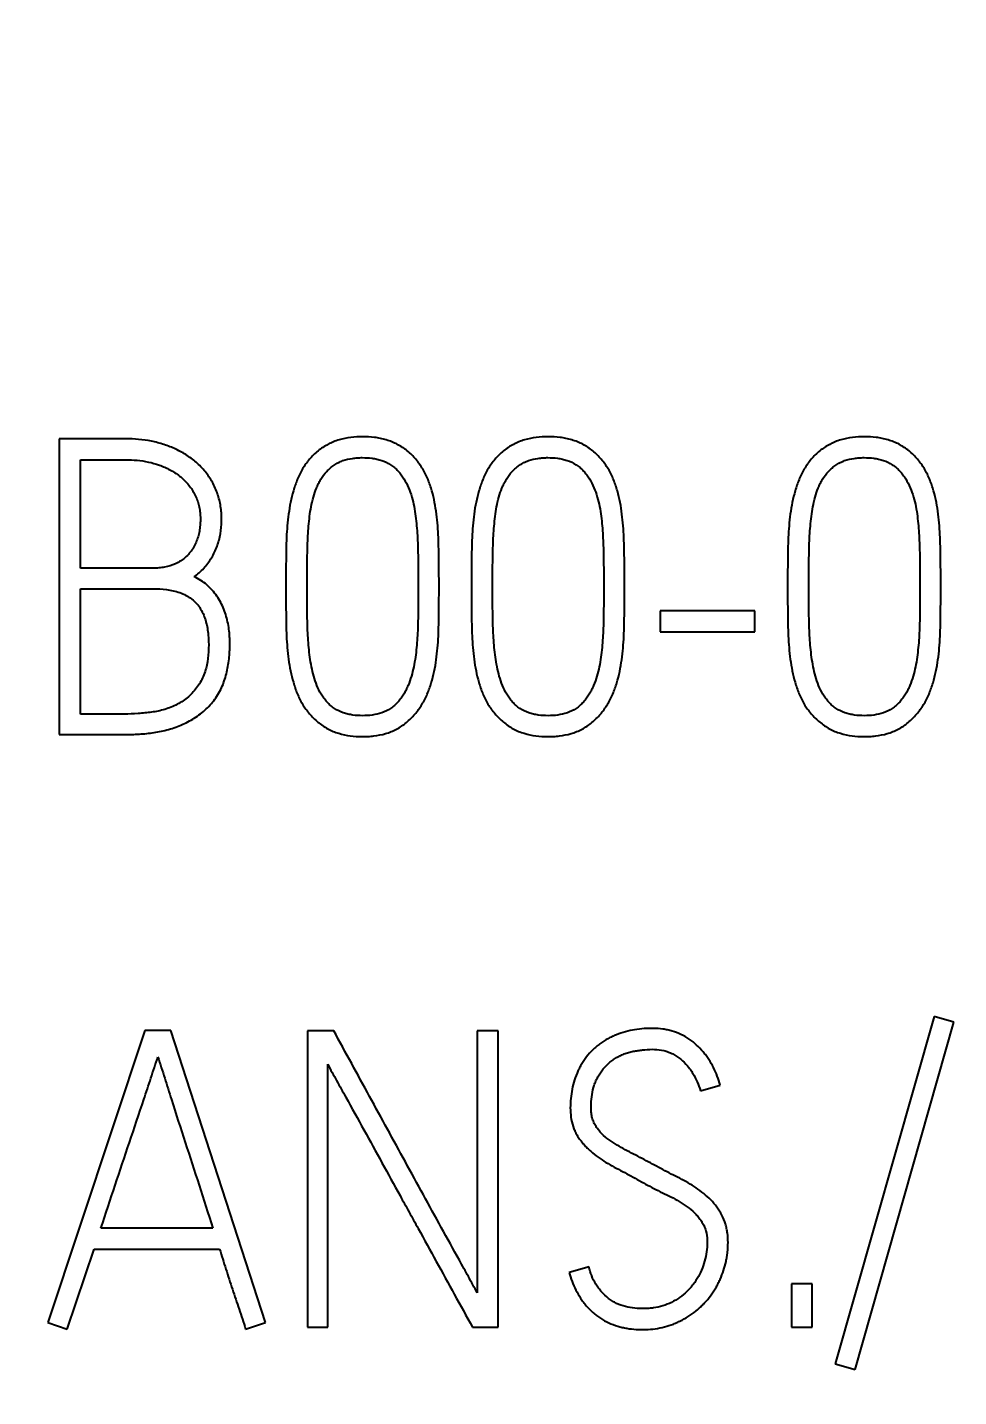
# Model space of a CAD drawing. Extents: x 0 to 420, y 0 to 297.
# Drawn here: x 134.59 to 139.62, y 165.56 to 172.96 of the extents above; entities that cross this region are included whole.
import ezdxf

# ---------------------------------------------------------------- set-up
doc = ezdxf.new("R2010")
doc.units = 0
doc.header["$LTSCALE"] = 23.1
doc.layers.add('10100_DIM_FRONT', color=7, linetype='CONTINUOUS')
doc.layers.add('10500_FRONT_LABELING', color=7, linetype='CONTINUOUS')
doc.styles.get("Standard").update_dxf_attribs({"font": 'txt', "width": 0.8})
doc.dimstyles.new('DIMSTYLE_1', dxfattribs={"dimtxt": 3.5, "dimasz": 3.5, "dimexe": 0.18, "dimexo": 0.0625, "dimgap": 0.09, "dimtad": 1, "dimtxsty": 'STANDARD', "dimcen": 0.09, "dimazin": 3, "dimtp": 0.05, "dimtm": 0.05, "dimtfac": 1, "dimtofl": 0, "dimtmove": 0, "dimatfit": 3, "dimtolj": 1})

# ---------------------------------------------------------------- blocks, each defined once
blk = doc.blocks.new('*D0')
at = {"layer": '10100_DIM_FRONT', "linetype": 'CONTINUOUS'}
for p, q in [((109.270844, 186.639203), (109.270844, 130.967761)), ((144.770844, 186.639203), (144.770844, 130.967761)), ((109.270844, 132.967761), (127.020844, 132.967761)), ((144.770844, 132.967761), (127.020844, 132.967761))]:
    blk.add_line(p, q, dxfattribs=at)
for points in [[(112.770844, 133.467761), (109.270844, 132.967761), (112.770844, 132.467761)], [(141.270844, 132.467761), (144.770844, 132.967761), (141.270844, 133.467761)]]:
    blk.add_solid(points, dxfattribs=at)
at = {"layer": '10100_DIM_FRONT', "linetype": 'CONTINUOUS', "width": 0.678571}
blk.add_text('35,5', height=3.5, dxfattribs=at).set_placement((123.190186, 133.842761))

msp = doc.modelspace()

# ---------------------------------------------------------------- linework, layer by layer
at = {"layer": '10500_FRONT_LABELING', "color": 7, "linetype": 'CONTINUOUS'}
for p, q in [((134.7628, 170.738), (134.7628, 169.1402)), ((135.1214, 170.738), (134.7628, 170.738)), ((134.8771, 170.039), (134.8771, 170.6248)), ((134.8771, 170.6248), (135.1214, 170.6248)), ((135.2693, 170.039), (134.8771, 170.039)), ((135.9865, 169.9502), (135.9865, 169.9258)), ((136.1008, 169.9258), (136.1008, 169.9502)), ((136.7015, 169.9502), (136.7015, 169.9258)), ((136.8136, 169.9258), (136.8136, 169.9502)), ((136.9884, 169.9502), (136.9884, 169.9258)), ((137.1027, 169.9258), (137.1027, 169.9502)), ((137.7034, 169.9502), (137.7034, 169.9258)), ((137.8154, 169.9258), (137.8154, 169.9502)), ((138.6963, 169.9502), (138.6963, 169.9258)), ((138.8106, 169.9258), (138.8106, 169.9502)), ((139.4113, 169.9502), (139.4113, 169.9258)), ((139.5233, 169.9258), (139.5233, 169.9502)), ((134.8771, 169.2512), (134.8771, 169.928)), ((134.8771, 169.928), (135.2693, 169.928)), ((138.0082, 169.8082), (138.0082, 169.695)), ((138.5192, 169.8082), (138.0082, 169.8082)), ((138.5192, 169.695), (138.5192, 169.8082)), ((138.0082, 169.695), (138.5192, 169.695)), ((135.1146, 169.2512), (134.8771, 169.2512)), ((134.7628, 169.1402), (135.1146, 169.1402)), ((139.4871, 167.6179), (138.9538, 165.7427)), ((139.0614, 165.7116), (139.5947, 167.5868)), ((139.5947, 167.5868), (139.4871, 167.6179)), ((135.225, 167.5424), (134.7004, 165.9646)), ((135.3654, 167.5424), (135.225, 167.5424)), ((135.8768, 165.9646), (135.3654, 167.5424)), ((136.1029, 167.5402), (136.1029, 165.9402)), ((136.2455, 167.5402), (136.1029, 167.5402)), ((137.0203, 167.5402), (137.0203, 166.1244)), ((137.1322, 167.5402), (137.0203, 167.5402)), ((137.1322, 165.9402), (137.1322, 167.5402)), ((136.2126, 165.9402), (136.2126, 167.3605)), ((138.2252, 167.2162), (138.3327, 167.2473)), ((135.5915, 166.475), (134.9879, 166.475)), ((134.8058, 165.9291), (134.9506, 166.3618)), ((134.9506, 166.3618), (135.6288, 166.3618)), ((137.6238, 166.2664), (137.5163, 166.2353)), ((138.7168, 166.1732), (138.7168, 165.9402)), ((138.8287, 166.1732), (138.7168, 166.1732)), ((138.8287, 165.9402), (138.8287, 166.1732)), ((134.7004, 165.9646), (134.8058, 165.9291)), ((135.7693, 165.9291), (135.8768, 165.9646)), ((136.1029, 165.9402), (136.2126, 165.9402)), ((136.9939, 165.9402), (137.1322, 165.9402)), ((138.7168, 165.9402), (138.8287, 165.9402)), ((138.9538, 165.7427), (139.0614, 165.7116))]:
    msp.add_line(p, q, dxfattribs=at)
for points, knots in [([(136.8136, 169.9502), (136.8136, 169.9926), (136.8133, 170.035), (136.8123, 170.1197), (136.8119, 170.1621), (136.8084, 170.2466), (136.8052, 170.2887), (136.7972, 170.3517), (136.794, 170.3727), (136.7859, 170.4144), (136.781, 170.4353), (136.7691, 170.4767), (136.7623, 170.4972), (136.7462, 170.537), (136.7369, 170.5563), (136.7202, 170.5841), (136.7143, 170.5932), (136.7017, 170.6107), (136.6951, 170.6191), (136.6743, 170.6435), (136.6591, 170.6586), (136.634, 170.6791), (136.6251, 170.6855), (136.6071, 170.6974), (136.5979, 170.7029), (136.5695, 170.7177), (136.5495, 170.7256), (136.5184, 170.7349), (136.5079, 170.7375), (136.4868, 170.7419), (136.4762, 170.7437), (136.4443, 170.7478), (136.4229, 170.7491), (136.3799, 170.7491), (136.3581, 170.7479), (136.3155, 170.7423), (136.2945, 170.738), (136.2534, 170.7258), (136.233, 170.7177), (136.1949, 170.6979), (136.1771, 170.6861), (136.1519, 170.6657), (136.1438, 170.6584), (136.1284, 170.6433), (136.1211, 170.6354), (136.1072, 170.6191), (136.1006, 170.6106), (136.088, 170.5931), (136.082, 170.5841), (136.0654, 170.5562), (136.0561, 170.537), (136.0401, 170.4974), (136.0333, 170.4772), (136.0212, 170.4361), (136.016, 170.4151), (136.0075, 170.3733), (136.004, 170.3523), (135.9953, 170.2892), (135.9918, 170.247), (135.9882, 170.1623), (135.9878, 170.1199), (135.9868, 170.0351), (135.9865, 169.9926), (135.9865, 169.9502)], [0, 0, 0, 0, 0.0625, 0.0625, 0.125, 0.125, 0.1875, 0.1875, 0.21875, 0.21875, 0.25, 0.25, 0.28125, 0.28125, 0.3125, 0.3125, 0.328125, 0.328125, 0.34375, 0.34375, 0.375, 0.375, 0.390625, 0.390625, 0.40625, 0.40625, 0.4375, 0.4375, 0.453125, 0.453125, 0.46875, 0.46875, 0.5, 0.5, 0.53125, 0.53125, 0.5625, 0.5625, 0.59375, 0.59375, 0.625, 0.625, 0.640625, 0.640625, 0.65625, 0.65625, 0.671875, 0.671875, 0.6875, 0.6875, 0.71875, 0.71875, 0.75, 0.75, 0.78125, 0.78125, 0.8125, 0.8125, 0.875, 0.875, 0.9375, 0.9375, 1, 1, 1, 1]), ([(137.8154, 169.9502), (137.8154, 169.9926), (137.8152, 170.035), (137.8142, 170.1197), (137.8138, 170.1621), (137.8103, 170.2466), (137.807, 170.2887), (137.7991, 170.3517), (137.7959, 170.3727), (137.7878, 170.4144), (137.7829, 170.4353), (137.771, 170.4767), (137.7642, 170.4972), (137.7481, 170.537), (137.7388, 170.5563), (137.7221, 170.5841), (137.7161, 170.5932), (137.7036, 170.6107), (137.697, 170.6191), (137.6762, 170.6435), (137.661, 170.6586), (137.6358, 170.6791), (137.627, 170.6855), (137.609, 170.6974), (137.5998, 170.7029), (137.5713, 170.7177), (137.5514, 170.7256), (137.5203, 170.7349), (137.5097, 170.7375), (137.4886, 170.7419), (137.478, 170.7437), (137.4462, 170.7478), (137.4248, 170.7491), (137.3817, 170.7491), (137.36, 170.7479), (137.3174, 170.7423), (137.2964, 170.738), (137.2552, 170.7258), (137.2349, 170.7177), (137.1968, 170.6979), (137.1789, 170.6861), (137.1538, 170.6657), (137.1457, 170.6584), (137.1303, 170.6433), (137.123, 170.6354), (137.1091, 170.6191), (137.1025, 170.6106), (137.0899, 170.5931), (137.0839, 170.5841), (137.0673, 170.5562), (137.058, 170.537), (137.042, 170.4974), (137.0351, 170.4772), (137.0231, 170.4361), (137.0179, 170.4151), (137.0093, 170.3733), (137.0059, 170.3523), (136.9972, 170.2892), (136.9937, 170.247), (136.99, 170.1623), (136.9896, 170.1199), (136.9886, 170.0351), (136.9884, 169.9926), (136.9884, 169.9502)], [0, 0, 0, 0, 0.0625, 0.0625, 0.125, 0.125, 0.1875, 0.1875, 0.21875, 0.21875, 0.25, 0.25, 0.28125, 0.28125, 0.3125, 0.3125, 0.328125, 0.328125, 0.34375, 0.34375, 0.375, 0.375, 0.390625, 0.390625, 0.40625, 0.40625, 0.4375, 0.4375, 0.453125, 0.453125, 0.46875, 0.46875, 0.5, 0.5, 0.53125, 0.53125, 0.5625, 0.5625, 0.59375, 0.59375, 0.625, 0.625, 0.640625, 0.640625, 0.65625, 0.65625, 0.671875, 0.671875, 0.6875, 0.6875, 0.71875, 0.71875, 0.75, 0.75, 0.78125, 0.78125, 0.8125, 0.8125, 0.875, 0.875, 0.9375, 0.9375, 1, 1, 1, 1]), ([(139.5233, 169.9502), (139.5233, 169.9926), (139.5231, 170.035), (139.5221, 170.1197), (139.5217, 170.1621), (139.5182, 170.2466), (139.5149, 170.2887), (139.507, 170.3517), (139.5038, 170.3727), (139.4957, 170.4144), (139.4908, 170.4353), (139.4789, 170.4767), (139.4721, 170.4972), (139.456, 170.537), (139.4467, 170.5563), (139.43, 170.5841), (139.424, 170.5932), (139.4115, 170.6107), (139.4049, 170.6191), (139.3841, 170.6435), (139.3689, 170.6586), (139.3437, 170.6791), (139.3349, 170.6855), (139.3169, 170.6974), (139.3077, 170.7029), (139.2792, 170.7177), (139.2593, 170.7256), (139.2282, 170.7349), (139.2176, 170.7375), (139.1965, 170.7419), (139.1859, 170.7437), (139.154, 170.7478), (139.1326, 170.7491), (139.0896, 170.7491), (139.0679, 170.7479), (139.0253, 170.7423), (139.0043, 170.738), (138.9631, 170.7258), (138.9427, 170.7177), (138.9047, 170.6979), (138.8868, 170.6861), (138.8617, 170.6657), (138.8535, 170.6584), (138.8382, 170.6433), (138.8309, 170.6354), (138.817, 170.6191), (138.8103, 170.6106), (138.7978, 170.5931), (138.7918, 170.5841), (138.7752, 170.5562), (138.7659, 170.537), (138.7499, 170.4974), (138.743, 170.4772), (138.731, 170.4361), (138.7258, 170.4151), (138.7172, 170.3733), (138.7138, 170.3523), (138.7051, 170.2892), (138.7016, 170.247), (138.6979, 170.1623), (138.6975, 170.1199), (138.6965, 170.0351), (138.6963, 169.9926), (138.6963, 169.9502)], [0, 0, 0, 0, 0.0625, 0.0625, 0.125, 0.125, 0.1875, 0.1875, 0.21875, 0.21875, 0.25, 0.25, 0.28125, 0.28125, 0.3125, 0.3125, 0.328125, 0.328125, 0.34375, 0.34375, 0.375, 0.375, 0.390625, 0.390625, 0.40625, 0.40625, 0.4375, 0.4375, 0.453125, 0.453125, 0.46875, 0.46875, 0.5, 0.5, 0.53125, 0.53125, 0.5625, 0.5625, 0.59375, 0.59375, 0.625, 0.625, 0.640625, 0.640625, 0.65625, 0.65625, 0.671875, 0.671875, 0.6875, 0.6875, 0.71875, 0.71875, 0.75, 0.75, 0.78125, 0.78125, 0.8125, 0.8125, 0.875, 0.875, 0.9375, 0.9375, 1, 1, 1, 1]), ([(135.4912, 169.9924), (135.5102, 170.0062), (135.5274, 170.0217), (135.5509, 170.0474), (135.5583, 170.0564), (135.5722, 170.075), (135.5788, 170.0848), (135.597, 170.1147), (135.607, 170.1356), (135.619, 170.1683), (135.6225, 170.1795), (135.6284, 170.2022), (135.6308, 170.2136), (135.6365, 170.2478), (135.6386, 170.2709), (135.6392, 170.3056), (135.6391, 170.3173), (135.6379, 170.3406), (135.6369, 170.3523), (135.6323, 170.3867), (135.6274, 170.4092), (135.617, 170.4421), (135.613, 170.453), (135.604, 170.4744), (135.599, 170.4851), (135.5827, 170.516), (135.5702, 170.5355), (135.5489, 170.5629), (135.5414, 170.5718), (135.5255, 170.5888), (135.5172, 170.5971), (135.4912, 170.6206), (135.4728, 170.6347), (135.4436, 170.6537), (135.4336, 170.6597), (135.4132, 170.671), (135.4027, 170.6763), (135.3711, 170.6912), (135.3496, 170.6997), (135.3057, 170.7141), (135.2834, 170.72), (135.2378, 170.7293), (135.2145, 170.7326), (135.1681, 170.737), (135.1448, 170.738), (135.1214, 170.738)], [0, 0, 0, 0, 0.0625, 0.0625, 0.09375, 0.09375, 0.125, 0.125, 0.1875, 0.1875, 0.21875, 0.21875, 0.25, 0.25, 0.3125, 0.3125, 0.34375, 0.34375, 0.375, 0.375, 0.4375, 0.4375, 0.46875, 0.46875, 0.5, 0.5, 0.5625, 0.5625, 0.59375, 0.59375, 0.625, 0.625, 0.6875, 0.6875, 0.71875, 0.71875, 0.75, 0.75, 0.8125, 0.8125, 0.875, 0.875, 0.9375, 0.9375, 1, 1, 1, 1]), ([(135.1214, 170.6248), (135.1629, 170.6248), (135.2038, 170.6211), (135.2639, 170.608), (135.2836, 170.6024), (135.313, 170.5919), (135.3227, 170.588), (135.3417, 170.5796), (135.351, 170.5751), (135.3783, 170.5605), (135.3957, 170.5493), (135.4204, 170.5301), (135.4283, 170.5233), (135.4433, 170.509), (135.4504, 170.5015), (135.4638, 170.4858), (135.4701, 170.4775), (135.4818, 170.4603), (135.4872, 170.4513), (135.5017, 170.4238), (135.5093, 170.4047), (135.5174, 170.3746), (135.5196, 170.3644), (135.5227, 170.3438), (135.5237, 170.3335), (135.5248, 170.3129), (135.525, 170.3026), (135.5244, 170.282), (135.5237, 170.2717), (135.5214, 170.251), (135.5198, 170.2407), (135.5156, 170.2204), (135.513, 170.2104), (135.5066, 170.1907), (135.5029, 170.1811), (135.4941, 170.1621), (135.4891, 170.153), (135.4779, 170.1355), (135.4717, 170.1272), (135.4582, 170.1115), (135.4508, 170.104), (135.4274, 170.0834), (135.4101, 170.0721), (135.372, 170.0544), (135.3522, 170.0484), (135.3214, 170.0425), (135.311, 170.0412), (135.2902, 170.0394), (135.2798, 170.039), (135.2693, 170.039)], [0, 0, 0, 0, 0.125, 0.125, 0.1875, 0.1875, 0.21875, 0.21875, 0.25, 0.25, 0.3125, 0.3125, 0.34375, 0.34375, 0.375, 0.375, 0.40625, 0.40625, 0.4375, 0.4375, 0.5, 0.5, 0.53125, 0.53125, 0.5625, 0.5625, 0.59375, 0.59375, 0.625, 0.625, 0.65625, 0.65625, 0.6875, 0.6875, 0.71875, 0.71875, 0.75, 0.75, 0.78125, 0.78125, 0.8125, 0.8125, 0.875, 0.875, 0.9375, 0.9375, 0.96875, 0.96875, 1, 1, 1, 1]), ([(136.1008, 169.9502), (136.1008, 169.9853), (136.101, 170.0205), (136.1018, 170.0907), (136.1023, 170.1258), (136.1039, 170.1785), (136.1046, 170.196), (136.1066, 170.2311), (136.1078, 170.2486), (136.1109, 170.2837), (136.1126, 170.3012), (136.117, 170.3361), (136.1196, 170.3535), (136.1262, 170.3879), (136.1302, 170.4049), (136.1395, 170.4385), (136.1449, 170.4552), (136.1549, 170.4796), (136.1585, 170.4876), (136.1664, 170.5036), (136.1708, 170.5113), (136.1848, 170.5339), (136.1954, 170.5481), (136.2134, 170.5678), (136.2197, 170.574), (136.233, 170.5857), (136.2399, 170.5911), (136.2544, 170.601), (136.262, 170.6055), (136.2779, 170.6135), (136.2862, 170.6169), (136.3114, 170.6257), (136.3286, 170.6296), (136.3549, 170.6334), (136.3638, 170.6344), (136.3816, 170.6356), (136.3904, 170.6359), (136.4169, 170.636), (136.4345, 170.635), (136.4607, 170.6315), (136.4694, 170.6299), (136.4867, 170.626), (136.4954, 170.6236), (136.5208, 170.615), (136.5369, 170.6075), (136.5595, 170.5931), (136.5668, 170.5878), (136.5803, 170.5763), (136.5866, 170.5701), (136.5985, 170.5569), (136.6041, 170.55), (136.6147, 170.5355), (136.6197, 170.5281), (136.6337, 170.5056), (136.6418, 170.4898), (136.6556, 170.4572), (136.6615, 170.4403), (136.6715, 170.4062), (136.6757, 170.3891), (136.6825, 170.3546), (136.6851, 170.3372), (136.6896, 170.3024), (136.6913, 170.2849), (136.6944, 170.2499), (136.6957, 170.2324), (136.6977, 170.1972), (136.6984, 170.1796), (136.7, 170.1267), (136.7005, 170.0914), (136.7013, 170.0208), (136.7015, 169.9855), (136.7015, 169.9502)], [0, 0, 0, 0, 0.0625, 0.0625, 0.125, 0.125, 0.15625, 0.15625, 0.1875, 0.1875, 0.21875, 0.21875, 0.25, 0.25, 0.28125, 0.28125, 0.3125, 0.3125, 0.328125, 0.328125, 0.34375, 0.34375, 0.375, 0.375, 0.390625, 0.390625, 0.40625, 0.40625, 0.421875, 0.421875, 0.4375, 0.4375, 0.46875, 0.46875, 0.484375, 0.484375, 0.5, 0.5, 0.53125, 0.53125, 0.546875, 0.546875, 0.5625, 0.5625, 0.59375, 0.59375, 0.609375, 0.609375, 0.625, 0.625, 0.640625, 0.640625, 0.65625, 0.65625, 0.6875, 0.6875, 0.71875, 0.71875, 0.75, 0.75, 0.78125, 0.78125, 0.8125, 0.8125, 0.84375, 0.84375, 0.875, 0.875, 0.9375, 0.9375, 1, 1, 1, 1]), ([(137.1027, 169.9502), (137.1027, 169.9853), (137.1029, 170.0205), (137.1037, 170.0907), (137.1042, 170.1258), (137.1058, 170.1785), (137.1065, 170.196), (137.1085, 170.2311), (137.1097, 170.2486), (137.1128, 170.2837), (137.1145, 170.3012), (137.1189, 170.3361), (137.1215, 170.3535), (137.1281, 170.3879), (137.132, 170.4049), (137.1414, 170.4385), (137.1468, 170.4552), (137.1567, 170.4796), (137.1603, 170.4876), (137.1683, 170.5036), (137.1726, 170.5113), (137.1867, 170.5339), (137.1972, 170.5481), (137.2153, 170.5678), (137.2216, 170.574), (137.2349, 170.5857), (137.2418, 170.5911), (137.2563, 170.601), (137.2639, 170.6055), (137.2798, 170.6135), (137.2881, 170.6169), (137.3132, 170.6257), (137.3305, 170.6296), (137.3568, 170.6334), (137.3657, 170.6344), (137.3835, 170.6356), (137.3923, 170.6359), (137.4188, 170.636), (137.4364, 170.635), (137.4625, 170.6315), (137.4713, 170.6299), (137.4886, 170.626), (137.4973, 170.6236), (137.5226, 170.615), (137.5387, 170.6075), (137.5614, 170.5931), (137.5686, 170.5878), (137.5822, 170.5763), (137.5885, 170.5701), (137.6004, 170.5569), (137.6059, 170.55), (137.6165, 170.5355), (137.6215, 170.5281), (137.6356, 170.5056), (137.6436, 170.4898), (137.6575, 170.4572), (137.6634, 170.4403), (137.6734, 170.4062), (137.6776, 170.3891), (137.6844, 170.3546), (137.687, 170.3372), (137.6914, 170.3024), (137.6932, 170.2849), (137.6963, 170.2499), (137.6975, 170.2324), (137.6995, 170.1972), (137.7003, 170.1796), (137.7019, 170.1267), (137.7024, 170.0914), (137.7032, 170.0208), (137.7034, 169.9855), (137.7034, 169.9502)], [0, 0, 0, 0, 0.0625, 0.0625, 0.125, 0.125, 0.15625, 0.15625, 0.1875, 0.1875, 0.21875, 0.21875, 0.25, 0.25, 0.28125, 0.28125, 0.3125, 0.3125, 0.328125, 0.328125, 0.34375, 0.34375, 0.375, 0.375, 0.390625, 0.390625, 0.40625, 0.40625, 0.421875, 0.421875, 0.4375, 0.4375, 0.46875, 0.46875, 0.484375, 0.484375, 0.5, 0.5, 0.53125, 0.53125, 0.546875, 0.546875, 0.5625, 0.5625, 0.59375, 0.59375, 0.609375, 0.609375, 0.625, 0.625, 0.640625, 0.640625, 0.65625, 0.65625, 0.6875, 0.6875, 0.71875, 0.71875, 0.75, 0.75, 0.78125, 0.78125, 0.8125, 0.8125, 0.84375, 0.84375, 0.875, 0.875, 0.9375, 0.9375, 1, 1, 1, 1]), ([(138.8106, 169.9502), (138.8106, 169.9853), (138.8108, 170.0205), (138.8116, 170.0907), (138.8121, 170.1258), (138.8137, 170.1785), (138.8144, 170.196), (138.8164, 170.2311), (138.8176, 170.2486), (138.8207, 170.2837), (138.8224, 170.3012), (138.8268, 170.3361), (138.8294, 170.3535), (138.836, 170.3879), (138.8399, 170.4049), (138.8493, 170.4385), (138.8547, 170.4552), (138.8646, 170.4796), (138.8682, 170.4876), (138.8762, 170.5036), (138.8805, 170.5113), (138.8946, 170.5339), (138.9051, 170.5481), (138.9231, 170.5678), (138.9295, 170.574), (138.9428, 170.5857), (138.9497, 170.5911), (138.9642, 170.601), (138.9718, 170.6055), (138.9877, 170.6135), (138.996, 170.6169), (139.0211, 170.6257), (139.0384, 170.6296), (139.0647, 170.6334), (139.0736, 170.6344), (139.0914, 170.6356), (139.1002, 170.6359), (139.1267, 170.636), (139.1442, 170.635), (139.1704, 170.6315), (139.1791, 170.6299), (139.1965, 170.626), (139.2052, 170.6236), (139.2305, 170.615), (139.2466, 170.6075), (139.2693, 170.5931), (139.2765, 170.5878), (139.2901, 170.5763), (139.2964, 170.5701), (139.3083, 170.5569), (139.3138, 170.55), (139.3244, 170.5355), (139.3294, 170.5281), (139.3435, 170.5056), (139.3515, 170.4898), (139.3654, 170.4572), (139.3713, 170.4403), (139.3813, 170.4062), (139.3855, 170.3891), (139.3922, 170.3546), (139.3949, 170.3372), (139.3993, 170.3024), (139.4011, 170.2849), (139.4042, 170.2499), (139.4054, 170.2324), (139.4074, 170.1972), (139.4081, 170.1796), (139.4098, 170.1267), (139.4103, 170.0914), (139.4111, 170.0208), (139.4113, 169.9855), (139.4113, 169.9502)], [0, 0, 0, 0, 0.0625, 0.0625, 0.125, 0.125, 0.15625, 0.15625, 0.1875, 0.1875, 0.21875, 0.21875, 0.25, 0.25, 0.28125, 0.28125, 0.3125, 0.3125, 0.328125, 0.328125, 0.34375, 0.34375, 0.375, 0.375, 0.390625, 0.390625, 0.40625, 0.40625, 0.421875, 0.421875, 0.4375, 0.4375, 0.46875, 0.46875, 0.484375, 0.484375, 0.5, 0.5, 0.53125, 0.53125, 0.546875, 0.546875, 0.5625, 0.5625, 0.59375, 0.59375, 0.609375, 0.609375, 0.625, 0.625, 0.640625, 0.640625, 0.65625, 0.65625, 0.6875, 0.6875, 0.71875, 0.71875, 0.75, 0.75, 0.78125, 0.78125, 0.8125, 0.8125, 0.84375, 0.84375, 0.875, 0.875, 0.9375, 0.9375, 1, 1, 1, 1]), ([(135.1146, 169.1402), (135.1416, 169.1402), (135.1684, 169.141), (135.2218, 169.1445), (135.2484, 169.1471), (135.301, 169.1552), (135.3272, 169.1606), (135.3659, 169.1716), (135.3788, 169.1758), (135.4043, 169.1851), (135.417, 169.1902), (135.4416, 169.2014), (135.4537, 169.2074), (135.4774, 169.2203), (135.4891, 169.2272), (135.5117, 169.242), (135.5228, 169.25), (135.544, 169.267), (135.5541, 169.276), (135.5826, 169.3045), (135.5994, 169.3253), (135.6215, 169.3594), (135.6284, 169.3712), (135.6406, 169.3954), (135.6459, 169.4078), (135.6551, 169.4331), (135.6591, 169.4459), (135.666, 169.472), (135.6689, 169.4853), (135.6766, 169.5252), (135.6803, 169.5518), (135.6832, 169.5919), (135.6837, 169.6053), (135.6841, 169.6321), (135.6839, 169.6455), (135.6827, 169.6723), (135.6817, 169.6858), (135.6787, 169.7127), (135.6767, 169.7262), (135.669, 169.766), (135.6617, 169.7919), (135.6465, 169.8296), (135.6408, 169.842), (135.6281, 169.866), (135.6142, 169.889), (135.5977, 169.9102), (135.5799, 169.9303), (135.5702, 169.9399), (135.5391, 169.9667), (135.5163, 169.9813), (135.4912, 169.9924)], [0, 0, 0, 0, 0.0625, 0.0625, 0.125, 0.125, 0.1875, 0.1875, 0.21875, 0.21875, 0.25, 0.25, 0.28125, 0.28125, 0.3125, 0.3125, 0.34375, 0.34375, 0.375, 0.375, 0.4375, 0.4375, 0.46875, 0.46875, 0.5, 0.5, 0.53125, 0.53125, 0.5625, 0.5625, 0.625, 0.625, 0.65625, 0.65625, 0.6875, 0.6875, 0.71875, 0.71875, 0.75, 0.75, 0.8125, 0.8125, 0.84375, 0.84375, 0.875, 0.90625, 0.90625, 0.9375, 0.9375, 1, 1, 1, 1]), ([(135.2693, 169.928), (135.2938, 169.928), (135.3181, 169.9267), (135.3542, 169.9218), (135.3662, 169.9197), (135.39, 169.9143), (135.4019, 169.911), (135.4249, 169.9028), (135.4361, 169.8979), (135.4523, 169.8894), (135.4576, 169.8863), (135.468, 169.8797), (135.4731, 169.8762), (135.4876, 169.865), (135.4965, 169.8567), (135.5086, 169.8431), (135.5124, 169.8384), (135.5196, 169.8285), (135.523, 169.8233), (135.5389, 169.7971), (135.548, 169.7746), (135.5611, 169.7272), (135.565, 169.7032), (135.5695, 169.6549), (135.57, 169.6306), (135.5688, 169.5818), (135.5667, 169.5576), (135.5609, 169.5217), (135.5585, 169.5098), (135.5523, 169.4863), (135.5485, 169.4745), (135.535, 169.4404), (135.5234, 169.4192), (135.5022, 169.3894), (135.4945, 169.3797), (135.4782, 169.3615), (135.4696, 169.3529), (135.4514, 169.3369), (135.4418, 169.3295), (135.4215, 169.3158), (135.4109, 169.3096), (135.3892, 169.2983), (135.3782, 169.2932), (135.3557, 169.284), (135.3443, 169.2799), (135.321, 169.2728), (135.3091, 169.2699), (135.285, 169.2649), (135.273, 169.2629), (135.2487, 169.2595), (135.2366, 169.2581), (135.2123, 169.2557), (135.2001, 169.2547), (135.1636, 169.2521), (135.1392, 169.2512), (135.1146, 169.2512)], [0, 0, 0, 0, 0.0625, 0.0625, 0.09375, 0.09375, 0.125, 0.125, 0.15625, 0.15625, 0.171875, 0.171875, 0.1875, 0.1875, 0.21875, 0.21875, 0.234375, 0.234375, 0.25, 0.25, 0.3125, 0.3125, 0.375, 0.375, 0.4375, 0.4375, 0.5, 0.5, 0.53125, 0.53125, 0.5625, 0.5625, 0.625, 0.625, 0.65625, 0.65625, 0.6875, 0.6875, 0.71875, 0.71875, 0.75, 0.75, 0.78125, 0.78125, 0.8125, 0.8125, 0.84375, 0.84375, 0.875, 0.875, 0.90625, 0.90625, 0.9375, 0.9375, 1, 1, 1, 1]), ([(135.9865, 169.9258), (135.9865, 169.8836), (135.9868, 169.8414), (135.9877, 169.7571), (135.9882, 169.7149), (135.9918, 169.6308), (135.9953, 169.5889), (136.0039, 169.5263), (136.0074, 169.5055), (136.0158, 169.464), (136.0209, 169.4433), (136.0329, 169.4021), (136.0397, 169.3817), (136.0557, 169.3422), (136.065, 169.3229), (136.0817, 169.2953), (136.0877, 169.2863), (136.1004, 169.269), (136.1071, 169.2607), (136.1211, 169.2447), (136.1285, 169.237), (136.1437, 169.2221), (136.1516, 169.2149), (136.168, 169.2011), (136.1766, 169.1945), (136.1943, 169.1822), (136.2034, 169.1766), (136.2314, 169.1613), (136.2512, 169.1533), (136.2925, 169.1407), (136.3135, 169.1363), (136.3557, 169.1305), (136.3769, 169.1292), (136.4091, 169.1291), (136.4199, 169.1293), (136.4413, 169.1305), (136.4519, 169.1315), (136.4835, 169.1355), (136.5043, 169.1397), (136.5349, 169.1487), (136.545, 169.1522), (136.5649, 169.1602), (136.5748, 169.1647), (136.6033, 169.1797), (136.6209, 169.1917), (136.6456, 169.2121), (136.6536, 169.2193), (136.669, 169.2345), (136.6763, 169.2423), (136.6972, 169.2666), (136.7099, 169.2839), (136.7267, 169.3114), (136.732, 169.3209), (136.7417, 169.3399), (136.7461, 169.3496), (136.7586, 169.379), (136.7656, 169.399), (136.7781, 169.4397), (136.7834, 169.4604), (136.7922, 169.5024), (136.7957, 169.5234), (136.8045, 169.5866), (136.8082, 169.6288), (136.8119, 169.7135), (136.8123, 169.756), (136.8133, 169.8409), (136.8136, 169.8833), (136.8136, 169.9258)], [0, 0, 0, 0, 0.0625, 0.0625, 0.125, 0.125, 0.1875, 0.1875, 0.21875, 0.21875, 0.25, 0.25, 0.28125, 0.28125, 0.3125, 0.3125, 0.328125, 0.328125, 0.34375, 0.34375, 0.359375, 0.359375, 0.375, 0.375, 0.390625, 0.390625, 0.40625, 0.40625, 0.4375, 0.4375, 0.46875, 0.46875, 0.5, 0.5, 0.515625, 0.515625, 0.53125, 0.53125, 0.5625, 0.5625, 0.578125, 0.578125, 0.59375, 0.59375, 0.625, 0.625, 0.640625, 0.640625, 0.65625, 0.65625, 0.6875, 0.6875, 0.703125, 0.703125, 0.71875, 0.71875, 0.75, 0.75, 0.78125, 0.78125, 0.8125, 0.8125, 0.875, 0.875, 0.9375, 0.9375, 1, 1, 1, 1]), ([(136.7015, 169.9258), (136.7015, 169.8907), (136.7013, 169.8556), (136.7004, 169.7853), (136.7, 169.7502), (136.6982, 169.6976), (136.6974, 169.68), (136.6952, 169.645), (136.6938, 169.6276), (136.6887, 169.5753), (136.6841, 169.5406), (136.6734, 169.4891), (136.6691, 169.472), (136.6592, 169.4382), (136.6535, 169.4215), (136.6435, 169.3972), (136.6398, 169.3892), (136.6319, 169.3734), (136.6276, 169.3656), (136.6184, 169.3507), (136.6135, 169.3435), (136.6031, 169.3294), (136.5976, 169.3227), (136.586, 169.3097), (136.5798, 169.3035), (136.5665, 169.2918), (136.5594, 169.2863), (136.5374, 169.2716), (136.5216, 169.2638), (136.4879, 169.2521), (136.4707, 169.2482), (136.4359, 169.2433), (136.4182, 169.2423), (136.3828, 169.2423), (136.3652, 169.2433), (136.3391, 169.247), (136.3304, 169.2486), (136.3132, 169.2526), (136.3046, 169.255), (136.2794, 169.2636), (136.2635, 169.2712), (136.2413, 169.2859), (136.2342, 169.2914), (136.2209, 169.303), (136.2146, 169.3092), (136.2028, 169.3223), (136.1973, 169.3292), (136.1868, 169.3435), (136.1818, 169.3509), (136.1682, 169.3735), (136.1606, 169.3893), (136.1477, 169.4221), (136.1422, 169.439), (136.1327, 169.4729), (136.1286, 169.4899), (136.1182, 169.5412), (136.1136, 169.5758), (136.1085, 169.6279), (136.1071, 169.6453), (136.1049, 169.6802), (136.1041, 169.6977), (136.1024, 169.7503), (136.1019, 169.7854), (136.101, 169.8556), (136.1008, 169.8907), (136.1008, 169.9258)], [0, 0, 0, 0, 0.0625, 0.0625, 0.125, 0.125, 0.15625, 0.15625, 0.1875, 0.1875, 0.25, 0.25, 0.28125, 0.28125, 0.3125, 0.3125, 0.328125, 0.328125, 0.34375, 0.34375, 0.359375, 0.359375, 0.375, 0.375, 0.390625, 0.390625, 0.40625, 0.40625, 0.4375, 0.4375, 0.46875, 0.46875, 0.5, 0.5, 0.53125, 0.53125, 0.546875, 0.546875, 0.5625, 0.5625, 0.59375, 0.59375, 0.609375, 0.609375, 0.625, 0.625, 0.640625, 0.640625, 0.65625, 0.65625, 0.6875, 0.6875, 0.71875, 0.71875, 0.75, 0.75, 0.8125, 0.8125, 0.84375, 0.84375, 0.875, 0.875, 0.9375, 0.9375, 1, 1, 1, 1]), ([(136.9884, 169.9258), (136.9884, 169.8836), (136.9886, 169.8414), (136.9896, 169.7571), (136.99, 169.7149), (136.9937, 169.6308), (136.9972, 169.5889), (137.0058, 169.5263), (137.0092, 169.5055), (137.0177, 169.464), (137.0227, 169.4433), (137.0348, 169.4021), (137.0416, 169.3817), (137.0576, 169.3422), (137.0669, 169.3229), (137.0835, 169.2953), (137.0896, 169.2863), (137.1023, 169.269), (137.109, 169.2607), (137.123, 169.2447), (137.1303, 169.237), (137.1456, 169.2221), (137.1535, 169.2149), (137.1699, 169.2011), (137.1785, 169.1945), (137.1962, 169.1822), (137.2052, 169.1766), (137.2333, 169.1613), (137.2531, 169.1533), (137.2944, 169.1407), (137.3153, 169.1363), (137.3575, 169.1305), (137.3788, 169.1292), (137.411, 169.1291), (137.4218, 169.1293), (137.4432, 169.1305), (137.4538, 169.1315), (137.4854, 169.1355), (137.5062, 169.1397), (137.5368, 169.1487), (137.5468, 169.1522), (137.5668, 169.1602), (137.5767, 169.1647), (137.6051, 169.1797), (137.6227, 169.1917), (137.6475, 169.2121), (137.6555, 169.2193), (137.6709, 169.2345), (137.6782, 169.2423), (137.6991, 169.2666), (137.7117, 169.2839), (137.7286, 169.3114), (137.7338, 169.3209), (137.7435, 169.3399), (137.748, 169.3496), (137.7605, 169.379), (137.7675, 169.399), (137.7799, 169.4397), (137.7852, 169.4604), (137.794, 169.5024), (137.7976, 169.5234), (137.8064, 169.5866), (137.8101, 169.6288), (137.8138, 169.7135), (137.8142, 169.756), (137.8152, 169.8409), (137.8154, 169.8833), (137.8154, 169.9258)], [0, 0, 0, 0, 0.0625, 0.0625, 0.125, 0.125, 0.1875, 0.1875, 0.21875, 0.21875, 0.25, 0.25, 0.28125, 0.28125, 0.3125, 0.3125, 0.328125, 0.328125, 0.34375, 0.34375, 0.359375, 0.359375, 0.375, 0.375, 0.390625, 0.390625, 0.40625, 0.40625, 0.4375, 0.4375, 0.46875, 0.46875, 0.5, 0.5, 0.515625, 0.515625, 0.53125, 0.53125, 0.5625, 0.5625, 0.578125, 0.578125, 0.59375, 0.59375, 0.625, 0.625, 0.640625, 0.640625, 0.65625, 0.65625, 0.6875, 0.6875, 0.703125, 0.703125, 0.71875, 0.71875, 0.75, 0.75, 0.78125, 0.78125, 0.8125, 0.8125, 0.875, 0.875, 0.9375, 0.9375, 1, 1, 1, 1]), ([(137.7034, 169.9258), (137.7034, 169.8907), (137.7032, 169.8556), (137.7023, 169.7853), (137.7018, 169.7502), (137.7001, 169.6976), (137.6993, 169.68), (137.6971, 169.645), (137.6957, 169.6276), (137.6906, 169.5753), (137.686, 169.5406), (137.6752, 169.4891), (137.6709, 169.472), (137.661, 169.4382), (137.6554, 169.4215), (137.6453, 169.3972), (137.6417, 169.3892), (137.6338, 169.3734), (137.6295, 169.3656), (137.6203, 169.3507), (137.6153, 169.3435), (137.605, 169.3294), (137.5995, 169.3227), (137.5878, 169.3097), (137.5816, 169.3035), (137.5683, 169.2918), (137.5612, 169.2863), (137.5393, 169.2716), (137.5235, 169.2638), (137.4898, 169.2521), (137.4726, 169.2482), (137.4378, 169.2433), (137.4201, 169.2423), (137.3847, 169.2423), (137.3671, 169.2433), (137.3409, 169.247), (137.3323, 169.2486), (137.315, 169.2526), (137.3064, 169.255), (137.2813, 169.2636), (137.2654, 169.2712), (137.2432, 169.2859), (137.2361, 169.2914), (137.2228, 169.303), (137.2165, 169.3092), (137.2047, 169.3223), (137.1992, 169.3292), (137.1886, 169.3435), (137.1837, 169.3509), (137.1701, 169.3735), (137.1625, 169.3893), (137.1495, 169.4221), (137.1441, 169.439), (137.1346, 169.4729), (137.1305, 169.4899), (137.12, 169.5412), (137.1155, 169.5758), (137.1104, 169.6279), (137.109, 169.6453), (137.1068, 169.6802), (137.106, 169.6977), (137.1042, 169.7503), (137.1038, 169.7854), (137.1029, 169.8556), (137.1027, 169.8907), (137.1027, 169.9258)], [0, 0, 0, 0, 0.0625, 0.0625, 0.125, 0.125, 0.15625, 0.15625, 0.1875, 0.1875, 0.25, 0.25, 0.28125, 0.28125, 0.3125, 0.3125, 0.328125, 0.328125, 0.34375, 0.34375, 0.359375, 0.359375, 0.375, 0.375, 0.390625, 0.390625, 0.40625, 0.40625, 0.4375, 0.4375, 0.46875, 0.46875, 0.5, 0.5, 0.53125, 0.53125, 0.546875, 0.546875, 0.5625, 0.5625, 0.59375, 0.59375, 0.609375, 0.609375, 0.625, 0.625, 0.640625, 0.640625, 0.65625, 0.65625, 0.6875, 0.6875, 0.71875, 0.71875, 0.75, 0.75, 0.8125, 0.8125, 0.84375, 0.84375, 0.875, 0.875, 0.9375, 0.9375, 1, 1, 1, 1]), ([(138.6963, 169.9258), (138.6963, 169.8836), (138.6965, 169.8414), (138.6975, 169.7571), (138.6979, 169.7149), (138.7016, 169.6308), (138.7051, 169.5889), (138.7137, 169.5263), (138.7171, 169.5055), (138.7256, 169.464), (138.7306, 169.4433), (138.7427, 169.4021), (138.7495, 169.3817), (138.7655, 169.3422), (138.7748, 169.3229), (138.7914, 169.2953), (138.7975, 169.2863), (138.8102, 169.269), (138.8169, 169.2607), (138.8309, 169.2447), (138.8382, 169.237), (138.8535, 169.2221), (138.8614, 169.2149), (138.8778, 169.2011), (138.8864, 169.1945), (138.9041, 169.1822), (138.9131, 169.1766), (138.9412, 169.1613), (138.961, 169.1533), (139.0023, 169.1407), (139.0232, 169.1363), (139.0654, 169.1305), (139.0867, 169.1292), (139.1189, 169.1291), (139.1296, 169.1293), (139.151, 169.1305), (139.1617, 169.1315), (139.1933, 169.1355), (139.2141, 169.1397), (139.2447, 169.1487), (139.2547, 169.1522), (139.2747, 169.1602), (139.2846, 169.1647), (139.313, 169.1797), (139.3306, 169.1917), (139.3554, 169.2121), (139.3634, 169.2193), (139.3788, 169.2345), (139.3861, 169.2423), (139.407, 169.2666), (139.4196, 169.2839), (139.4365, 169.3114), (139.4417, 169.3209), (139.4514, 169.3399), (139.4559, 169.3496), (139.4683, 169.379), (139.4754, 169.399), (139.4878, 169.4397), (139.4931, 169.4604), (139.5019, 169.5024), (139.5055, 169.5234), (139.5143, 169.5866), (139.518, 169.6288), (139.5217, 169.7135), (139.5221, 169.756), (139.5231, 169.8409), (139.5233, 169.8833), (139.5233, 169.9258)], [0, 0, 0, 0, 0.0625, 0.0625, 0.125, 0.125, 0.1875, 0.1875, 0.21875, 0.21875, 0.25, 0.25, 0.28125, 0.28125, 0.3125, 0.3125, 0.328125, 0.328125, 0.34375, 0.34375, 0.359375, 0.359375, 0.375, 0.375, 0.390625, 0.390625, 0.40625, 0.40625, 0.4375, 0.4375, 0.46875, 0.46875, 0.5, 0.5, 0.515625, 0.515625, 0.53125, 0.53125, 0.5625, 0.5625, 0.578125, 0.578125, 0.59375, 0.59375, 0.625, 0.625, 0.640625, 0.640625, 0.65625, 0.65625, 0.6875, 0.6875, 0.703125, 0.703125, 0.71875, 0.71875, 0.75, 0.75, 0.78125, 0.78125, 0.8125, 0.8125, 0.875, 0.875, 0.9375, 0.9375, 1, 1, 1, 1]), ([(139.4113, 169.9258), (139.4113, 169.8907), (139.4111, 169.8556), (139.4102, 169.7853), (139.4097, 169.7502), (139.408, 169.6976), (139.4072, 169.68), (139.405, 169.645), (139.4036, 169.6276), (139.3984, 169.5753), (139.3939, 169.5406), (139.3831, 169.4891), (139.3788, 169.472), (139.3689, 169.4382), (139.3633, 169.4215), (139.3532, 169.3972), (139.3496, 169.3892), (139.3417, 169.3734), (139.3374, 169.3656), (139.3281, 169.3507), (139.3232, 169.3435), (139.3129, 169.3294), (139.3074, 169.3227), (139.2957, 169.3097), (139.2895, 169.3035), (139.2762, 169.2918), (139.2691, 169.2863), (139.2472, 169.2716), (139.2314, 169.2638), (139.1977, 169.2521), (139.1805, 169.2482), (139.1457, 169.2433), (139.128, 169.2423), (139.0926, 169.2423), (139.075, 169.2433), (139.0488, 169.247), (139.0402, 169.2486), (139.0229, 169.2526), (139.0143, 169.255), (138.9892, 169.2636), (138.9733, 169.2712), (138.9511, 169.2859), (138.944, 169.2914), (138.9306, 169.303), (138.9244, 169.3092), (138.9126, 169.3223), (138.907, 169.3292), (138.8965, 169.3435), (138.8916, 169.3509), (138.878, 169.3735), (138.8704, 169.3893), (138.8574, 169.4221), (138.852, 169.439), (138.8425, 169.4729), (138.8384, 169.4899), (138.8279, 169.5412), (138.8234, 169.5758), (138.8183, 169.6279), (138.8169, 169.6453), (138.8147, 169.6802), (138.8139, 169.6977), (138.8121, 169.7503), (138.8117, 169.7854), (138.8108, 169.8556), (138.8106, 169.8907), (138.8106, 169.9258)], [0, 0, 0, 0, 0.0625, 0.0625, 0.125, 0.125, 0.15625, 0.15625, 0.1875, 0.1875, 0.25, 0.25, 0.28125, 0.28125, 0.3125, 0.3125, 0.328125, 0.328125, 0.34375, 0.34375, 0.359375, 0.359375, 0.375, 0.375, 0.390625, 0.390625, 0.40625, 0.40625, 0.4375, 0.4375, 0.46875, 0.46875, 0.5, 0.5, 0.53125, 0.53125, 0.546875, 0.546875, 0.5625, 0.5625, 0.59375, 0.59375, 0.609375, 0.609375, 0.625, 0.625, 0.640625, 0.640625, 0.65625, 0.65625, 0.6875, 0.6875, 0.71875, 0.71875, 0.75, 0.75, 0.8125, 0.8125, 0.84375, 0.84375, 0.875, 0.875, 0.9375, 0.9375, 1, 1, 1, 1]), ([(137.0203, 166.1244), (137.0045, 166.1541), (136.9884, 166.1836), (136.956, 166.2425), (136.9397, 166.272), (136.891, 166.3603), (136.8585, 166.4192), (136.7612, 166.5959), (136.6967, 166.7139), (136.5675, 166.9499), (136.5031, 167.0679), (136.3742, 167.304), (136.3098, 167.4221), (136.2455, 167.5402)], [0, 0, 0, 0, 0.0625, 0.0625, 0.125, 0.125, 0.25, 0.25, 0.5, 0.5, 0.75, 0.75, 1, 1, 1, 1]), ([(138.3327, 167.2473), (138.323, 167.28), (138.3108, 167.3116), (138.2881, 167.3567), (138.2798, 167.3714), (138.2659, 167.3927), (138.2611, 167.3997), (138.251, 167.4135), (138.2456, 167.4203), (138.2182, 167.4529), (138.1932, 167.4759), (138.1363, 167.5145), (138.1056, 167.529), (138.0648, 167.5411), (138.0564, 167.5433), (138.0396, 167.5469), (138.0312, 167.5483), (138.0059, 167.5519), (137.989, 167.5531), (137.9551, 167.5538), (137.9381, 167.5533), (137.9041, 167.5508), (137.887, 167.5488), (137.8367, 167.5406), (137.8039, 167.532), (137.7641, 167.5163), (137.7562, 167.5129), (137.7407, 167.5057), (137.7331, 167.5019), (137.7108, 167.4897), (137.6893, 167.4761), (137.6693, 167.4602), (137.6562, 167.4491), (137.6499, 167.4433), (137.6317, 167.4253), (137.6205, 167.4126), (137.5998, 167.3857), (137.5904, 167.3715), (137.5775, 167.3493), (137.5735, 167.3417), (137.5659, 167.3265), (137.5623, 167.3188), (137.5523, 167.2953), (137.5466, 167.2794), (137.537, 167.2467), (137.5332, 167.2299), (137.5274, 167.1963), (137.5254, 167.1794), (137.5229, 167.1456), (137.5225, 167.1286), (137.5236, 167.0945), (137.5251, 167.0773), (137.5311, 167.0439), (137.5356, 167.0275), (137.5452, 167.0038), (137.5488, 166.9959), (137.5568, 166.9808), (137.5612, 166.9734), (137.5706, 166.9592), (137.5755, 166.9523), (137.5859, 166.9387), (137.5913, 166.9321), (137.6026, 166.9192), (137.6085, 166.9129), (137.6206, 166.9009), (137.6268, 166.8951), (137.646, 166.8783), (137.6593, 166.8679), (137.6868, 166.8481), (137.7009, 166.8386), (137.7299, 166.8207), (137.7448, 166.8123), (137.7749, 166.7962), (137.7901, 166.7884), (137.8204, 166.7726), (137.8355, 166.7645), (137.8654, 166.7481), (137.8803, 166.7397), (137.9101, 166.723), (137.925, 166.7148), (137.9551, 166.6986), (137.9703, 166.6907), (138.0007, 166.6752), (138.0161, 166.6678), (138.047, 166.6529), (138.0624, 166.6455), (138.0926, 166.6295), (138.1074, 166.621), (138.1363, 166.6028), (138.1506, 166.5932), (138.1778, 166.5721), (138.1906, 166.5607), (138.2081, 166.5419), (138.2138, 166.5355), (138.2244, 166.522), (138.2295, 166.5149), (138.2384, 166.5004), (138.2424, 166.4928), (138.2493, 166.4772), (138.2521, 166.469), (138.259, 166.444), (138.2613, 166.4271), (138.263, 166.393), (138.2623, 166.3756), (138.2583, 166.3417), (138.2551, 166.325), (138.2471, 166.292), (138.2422, 166.2756), (138.2301, 166.2434), (138.2229, 166.228), (138.2064, 166.1985), (138.1972, 166.1844), (138.1817, 166.1642), (138.1763, 166.1576), (138.1649, 166.1448), (138.1589, 166.1386), (138.1403, 166.121), (138.1271, 166.1103), (138.1063, 166.0956), (138.0992, 166.0909), (138.0847, 166.082), (138.0772, 166.0778), (138.0542, 166.0662), (138.0385, 166.0598), (138.0062, 166.05), (137.9896, 166.0466), (137.9642, 166.043), (137.9557, 166.042), (137.9387, 166.0407), (137.9302, 166.0403), (137.9047, 166.0398), (137.8878, 166.0404), (137.8542, 166.0436), (137.8374, 166.0464), (137.804, 166.055), (137.7879, 166.0607), (137.765, 166.0719), (137.7576, 166.076), (137.743, 166.0851), (137.7359, 166.0901), (137.7157, 166.1058), (137.7033, 166.1175), (137.6862, 166.1366), (137.6808, 166.1433), (137.6705, 166.1571), (137.6658, 166.1642), (137.6523, 166.1859), (137.6447, 166.2011), (137.6352, 166.225), (137.6323, 166.2331), (137.6275, 166.2496), (137.6254, 166.258), (137.6238, 166.2664)], [0, 0, 0, 0, 0.03125, 0.03125, 0.046875, 0.046875, 0.054688, 0.054688, 0.0625, 0.0625, 0.09375, 0.09375, 0.125, 0.125, 0.132812, 0.132812, 0.140625, 0.140625, 0.15625, 0.15625, 0.171875, 0.171875, 0.1875, 0.1875, 0.21875, 0.21875, 0.226562, 0.226562, 0.234375, 0.234375, 0.25, 0.257812, 0.257812, 0.265625, 0.265625, 0.28125, 0.28125, 0.296875, 0.296875, 0.304688, 0.304688, 0.3125, 0.3125, 0.328125, 0.328125, 0.34375, 0.34375, 0.359375, 0.359375, 0.375, 0.375, 0.390625, 0.390625, 0.40625, 0.40625, 0.414062, 0.414062, 0.421875, 0.421875, 0.429688, 0.429688, 0.4375, 0.4375, 0.445312, 0.445312, 0.453125, 0.453125, 0.46875, 0.46875, 0.484375, 0.484375, 0.5, 0.5, 0.515625, 0.515625, 0.53125, 0.53125, 0.546875, 0.546875, 0.5625, 0.5625, 0.578125, 0.578125, 0.59375, 0.59375, 0.609375, 0.609375, 0.625, 0.625, 0.640625, 0.640625, 0.65625, 0.65625, 0.664062, 0.664062, 0.671875, 0.671875, 0.679688, 0.679688, 0.6875, 0.6875, 0.703125, 0.703125, 0.71875, 0.71875, 0.734375, 0.734375, 0.75, 0.75, 0.765625, 0.765625, 0.78125, 0.78125, 0.789062, 0.789062, 0.796875, 0.796875, 0.8125, 0.8125, 0.820312, 0.820312, 0.828125, 0.828125, 0.84375, 0.84375, 0.859375, 0.859375, 0.867188, 0.867188, 0.875, 0.875, 0.890625, 0.890625, 0.90625, 0.90625, 0.921875, 0.921875, 0.929688, 0.929688, 0.9375, 0.9375, 0.953125, 0.953125, 0.960938, 0.960938, 0.96875, 0.96875, 0.984375, 0.984375, 0.992188, 0.992188, 1, 1, 1, 1]), ([(137.5163, 166.2353), (137.5258, 166.2024), (137.5378, 166.1707), (137.5606, 166.1253), (137.569, 166.1106), (137.5831, 166.0892), (137.588, 166.0821), (137.5983, 166.0684), (137.6037, 166.0617), (137.6203, 166.0423), (137.6323, 166.0302), (137.6514, 166.0134), (137.658, 166.008), (137.6717, 165.9976), (137.6788, 165.9926), (137.7147, 165.9693), (137.7456, 165.9552), (137.7868, 165.9428), (137.7951, 165.9405), (137.8118, 165.9367), (137.8201, 165.935), (137.8453, 165.9307), (137.8622, 165.9289), (137.8961, 165.9268), (137.9131, 165.9266), (137.9474, 165.9278), (137.9645, 165.9292), (137.9981, 165.9338), (138.0147, 165.937), (138.0475, 165.9454), (138.0637, 165.9506), (138.0876, 165.96), (138.0955, 165.9633), (138.1111, 165.9705), (138.1188, 165.9743), (138.1414, 165.9862), (138.156, 165.995), (138.1842, 166.0139), (138.1978, 166.0241), (138.2174, 166.0407), (138.2238, 166.0465), (138.2362, 166.0583), (138.2422, 166.0644), (138.2712, 166.0956), (138.2913, 166.1229), (138.3128, 166.1598), (138.3169, 166.1674), (138.3247, 166.1826), (138.3284, 166.1904), (138.3388, 166.2137), (138.3449, 166.2296), (138.3555, 166.2619), (138.36, 166.2783), (138.3654, 166.3034), (138.367, 166.3118), (138.3698, 166.3287), (138.3709, 166.3372), (138.3736, 166.3625), (138.3745, 166.3794), (138.3744, 166.4132), (138.3734, 166.4301), (138.3702, 166.4554), (138.3688, 166.4639), (138.3653, 166.4808), (138.3632, 166.4891), (138.3559, 166.5137), (138.3494, 166.5294), (138.3336, 166.5596), (138.3242, 166.5742), (138.3038, 166.6018), (138.2929, 166.6148), (138.2692, 166.6393), (138.2565, 166.6508), (138.2297, 166.6724), (138.2158, 166.6825), (138.1875, 166.7017), (138.1731, 166.7108), (138.1437, 166.728), (138.1287, 166.7361), (138.0984, 166.7517), (138.0832, 166.7593), (138.0528, 166.7747), (138.0376, 166.7825), (138.0076, 166.7985), (137.9926, 166.8067), (137.9627, 166.823), (137.9477, 166.831), (137.9176, 166.847), (137.9026, 166.855), (137.8723, 166.8707), (137.8571, 166.8784), (137.8268, 166.8939), (137.8117, 166.9018), (137.7821, 166.9185), (137.7676, 166.9274), (137.7462, 166.9413), (137.7392, 166.9461), (137.7254, 166.9561), (137.7186, 166.9613), (137.6992, 166.9778), (137.6872, 166.9898), (137.6711, 167.0096), (137.666, 167.0165), (137.657, 167.0308), (137.653, 167.0383), (137.6461, 167.0537), (137.6433, 167.0619), (137.639, 167.0784), (137.6375, 167.0867), (137.6355, 167.1035), (137.635, 167.112), (137.6346, 167.1291), (137.6347, 167.1375), (137.6357, 167.1629), (137.6374, 167.1796), (137.6425, 167.2129), (137.646, 167.2294), (137.6539, 167.2537), (137.657, 167.2618), (137.6639, 167.2774), (137.6753, 167.3001), (137.69, 167.321), (137.7117, 167.3475), (137.7235, 167.3598), (137.743, 167.376), (137.7497, 167.381), (137.7638, 167.3906), (137.7711, 167.395), (137.7861, 167.4033), (137.7938, 167.4071), (137.8093, 167.414), (137.8172, 167.4172), (137.8332, 167.4227), (137.8414, 167.425), (137.8581, 167.429), (137.8666, 167.4306), (137.8835, 167.4334), (137.8919, 167.4345), (137.9089, 167.4366), (137.9174, 167.4375), (137.9429, 167.4399), (137.96, 167.4408), (137.9944, 167.4395), (138.0114, 167.4375), (138.0362, 167.4315), (138.0444, 167.429), (138.0606, 167.4229), (138.0684, 167.4193), (138.0835, 167.4114), (138.0908, 167.407), (138.1051, 167.3976), (138.1121, 167.3926), (138.1323, 167.3765), (138.1443, 167.3644), (138.1608, 167.3449), (138.166, 167.3381), (138.176, 167.3242), (138.1807, 167.317), (138.1938, 167.295), (138.2011, 167.2797), (138.2144, 167.2486), (138.2205, 167.2327), (138.2252, 167.2162)], [0, 0, 0, 0, 0.03125, 0.03125, 0.046875, 0.046875, 0.054688, 0.054688, 0.0625, 0.0625, 0.078125, 0.078125, 0.085938, 0.085938, 0.09375, 0.09375, 0.125, 0.125, 0.132812, 0.132812, 0.140625, 0.140625, 0.15625, 0.15625, 0.171875, 0.171875, 0.1875, 0.1875, 0.203125, 0.203125, 0.21875, 0.21875, 0.226562, 0.226562, 0.234375, 0.234375, 0.25, 0.25, 0.265625, 0.265625, 0.273438, 0.273438, 0.28125, 0.28125, 0.3125, 0.3125, 0.320312, 0.320312, 0.328125, 0.328125, 0.34375, 0.34375, 0.359375, 0.359375, 0.367188, 0.367188, 0.375, 0.375, 0.390625, 0.390625, 0.40625, 0.40625, 0.414062, 0.414062, 0.421875, 0.421875, 0.4375, 0.4375, 0.453125, 0.453125, 0.46875, 0.46875, 0.484375, 0.484375, 0.5, 0.5, 0.515625, 0.515625, 0.53125, 0.53125, 0.546875, 0.546875, 0.5625, 0.5625, 0.578125, 0.578125, 0.59375, 0.59375, 0.609375, 0.609375, 0.625, 0.625, 0.640625, 0.640625, 0.65625, 0.65625, 0.664062, 0.664062, 0.671875, 0.671875, 0.6875, 0.6875, 0.695312, 0.695312, 0.703125, 0.703125, 0.710938, 0.710938, 0.71875, 0.71875, 0.726562, 0.726562, 0.734375, 0.734375, 0.75, 0.75, 0.765625, 0.765625, 0.773438, 0.773438, 0.78125, 0.796875, 0.796875, 0.8125, 0.8125, 0.820312, 0.820312, 0.828125, 0.828125, 0.835938, 0.835938, 0.84375, 0.84375, 0.851562, 0.851562, 0.859375, 0.859375, 0.867188, 0.867188, 0.875, 0.875, 0.890625, 0.890625, 0.90625, 0.90625, 0.914062, 0.914062, 0.921875, 0.921875, 0.929688, 0.929688, 0.9375, 0.9375, 0.953125, 0.953125, 0.960938, 0.960938, 0.96875, 0.96875, 0.984375, 0.984375, 1, 1, 1, 1]), ([(134.9879, 166.475), (135.0134, 166.5522), (135.0389, 166.6293), (135.09, 166.7836), (135.1157, 166.8607), (135.1673, 167.0148), (135.1935, 167.0917), (135.232, 167.2073), (135.2448, 167.2459), (135.27, 167.3232), (135.2825, 167.3618), (135.2952, 167.4004)], [0, 0, 0, 0, 0.25, 0.25, 0.5, 0.5, 0.75, 0.75, 0.875, 0.875, 1, 1, 1, 1]), ([(135.2952, 167.4004), (135.3078, 167.3619), (135.3198, 167.3233), (135.3441, 167.246), (135.3563, 167.2074), (135.3932, 167.0917), (135.418, 167.0146), (135.4678, 166.8605), (135.4928, 166.7835), (135.5426, 166.6294), (135.5672, 166.5523), (135.5915, 166.475)], [0, 0, 0, 0, 0.125, 0.125, 0.25, 0.25, 0.5, 0.5, 0.75, 0.75, 1, 1, 1, 1]), ([(136.2126, 167.3605), (136.2278, 167.3302), (136.2441, 167.3007), (136.2769, 167.2417), (136.2934, 167.2122), (136.3426, 167.1236), (136.3753, 167.0645), (136.473, 166.887), (136.5376, 166.7684), (136.6194, 166.6207), (136.6358, 166.5911), (136.6684, 166.532), (136.6847, 166.5024), (136.7335, 166.4136), (136.766, 166.3544), (136.8637, 166.1769), (136.9289, 166.0586), (136.9939, 165.9402)], [0, 0, 0, 0, 0.0625, 0.0625, 0.125, 0.125, 0.25, 0.25, 0.5, 0.5, 0.5625, 0.5625, 0.625, 0.625, 0.75, 0.75, 1, 1, 1, 1]), ([(135.6288, 166.3618), (135.6399, 166.3256), (135.6511, 166.2894), (135.6741, 166.2171), (135.6857, 166.181), (135.7095, 166.109), (135.7215, 166.073), (135.7401, 166.0193), (135.7462, 166.0014), (135.758, 165.9653), (135.7637, 165.9472), (135.7693, 165.9291)], [0, 0, 0, 0, 0.25, 0.25, 0.5, 0.5, 0.75, 0.75, 0.875, 0.875, 1, 1, 1, 1])]:
    msp.add_open_spline(points, degree=3, knots=knots, dxfattribs=at)

# ---------------------------------------------------------------- dimensions: what is measured, and where the dimension line sits
at = {"layer": '10100_DIM_FRONT', "linetype": 'CONTINUOUS'}
dim = msp.add_linear_dim(base=(144.7708, 132.9678), p1=(109.2708, 186.6392), p2=(144.7708, 186.6392), text='35,5', dimstyle='DIMSTYLE_1', dxfattribs=at)
dim.commit()
dim.dimension.update_dxf_attribs({"geometry": '*D0', "text_midpoint": (127.9402, 135.5928), "dimtype": 160})

doc.saveas('drawing.dxf')
